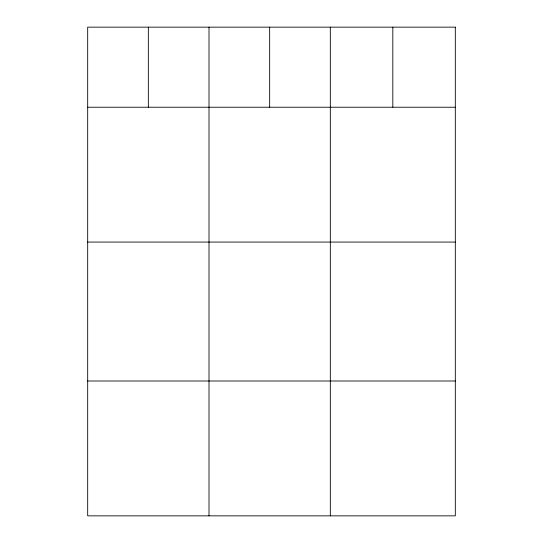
<?xml version="1.0" encoding="UTF-8"?>
<svg xmlns="http://www.w3.org/2000/svg" width="543" height="543" viewBox="0 0 543 543"><rect width="100%" height="100%" fill="white"/><g stroke="black" fill="none" stroke-linecap="round" stroke-linejoin="round"><path stroke-width="0.81" d="M87.681 107.229L455.319 107.229M87.681 242.069L455.319 242.069M87.681 381.003L455.319 381.003M392.82 27.15L392.82 107.229M330.32 27.15L330.32 515.85M269.661 27.15L269.661 107.229M209.001 27.15L209.001 515.85M148.341 27.15L148.341 107.229M455.319 27.15L87.681 27.15L87.681 515.85L455.319 515.85L455.319 27.15"/></g></svg>
